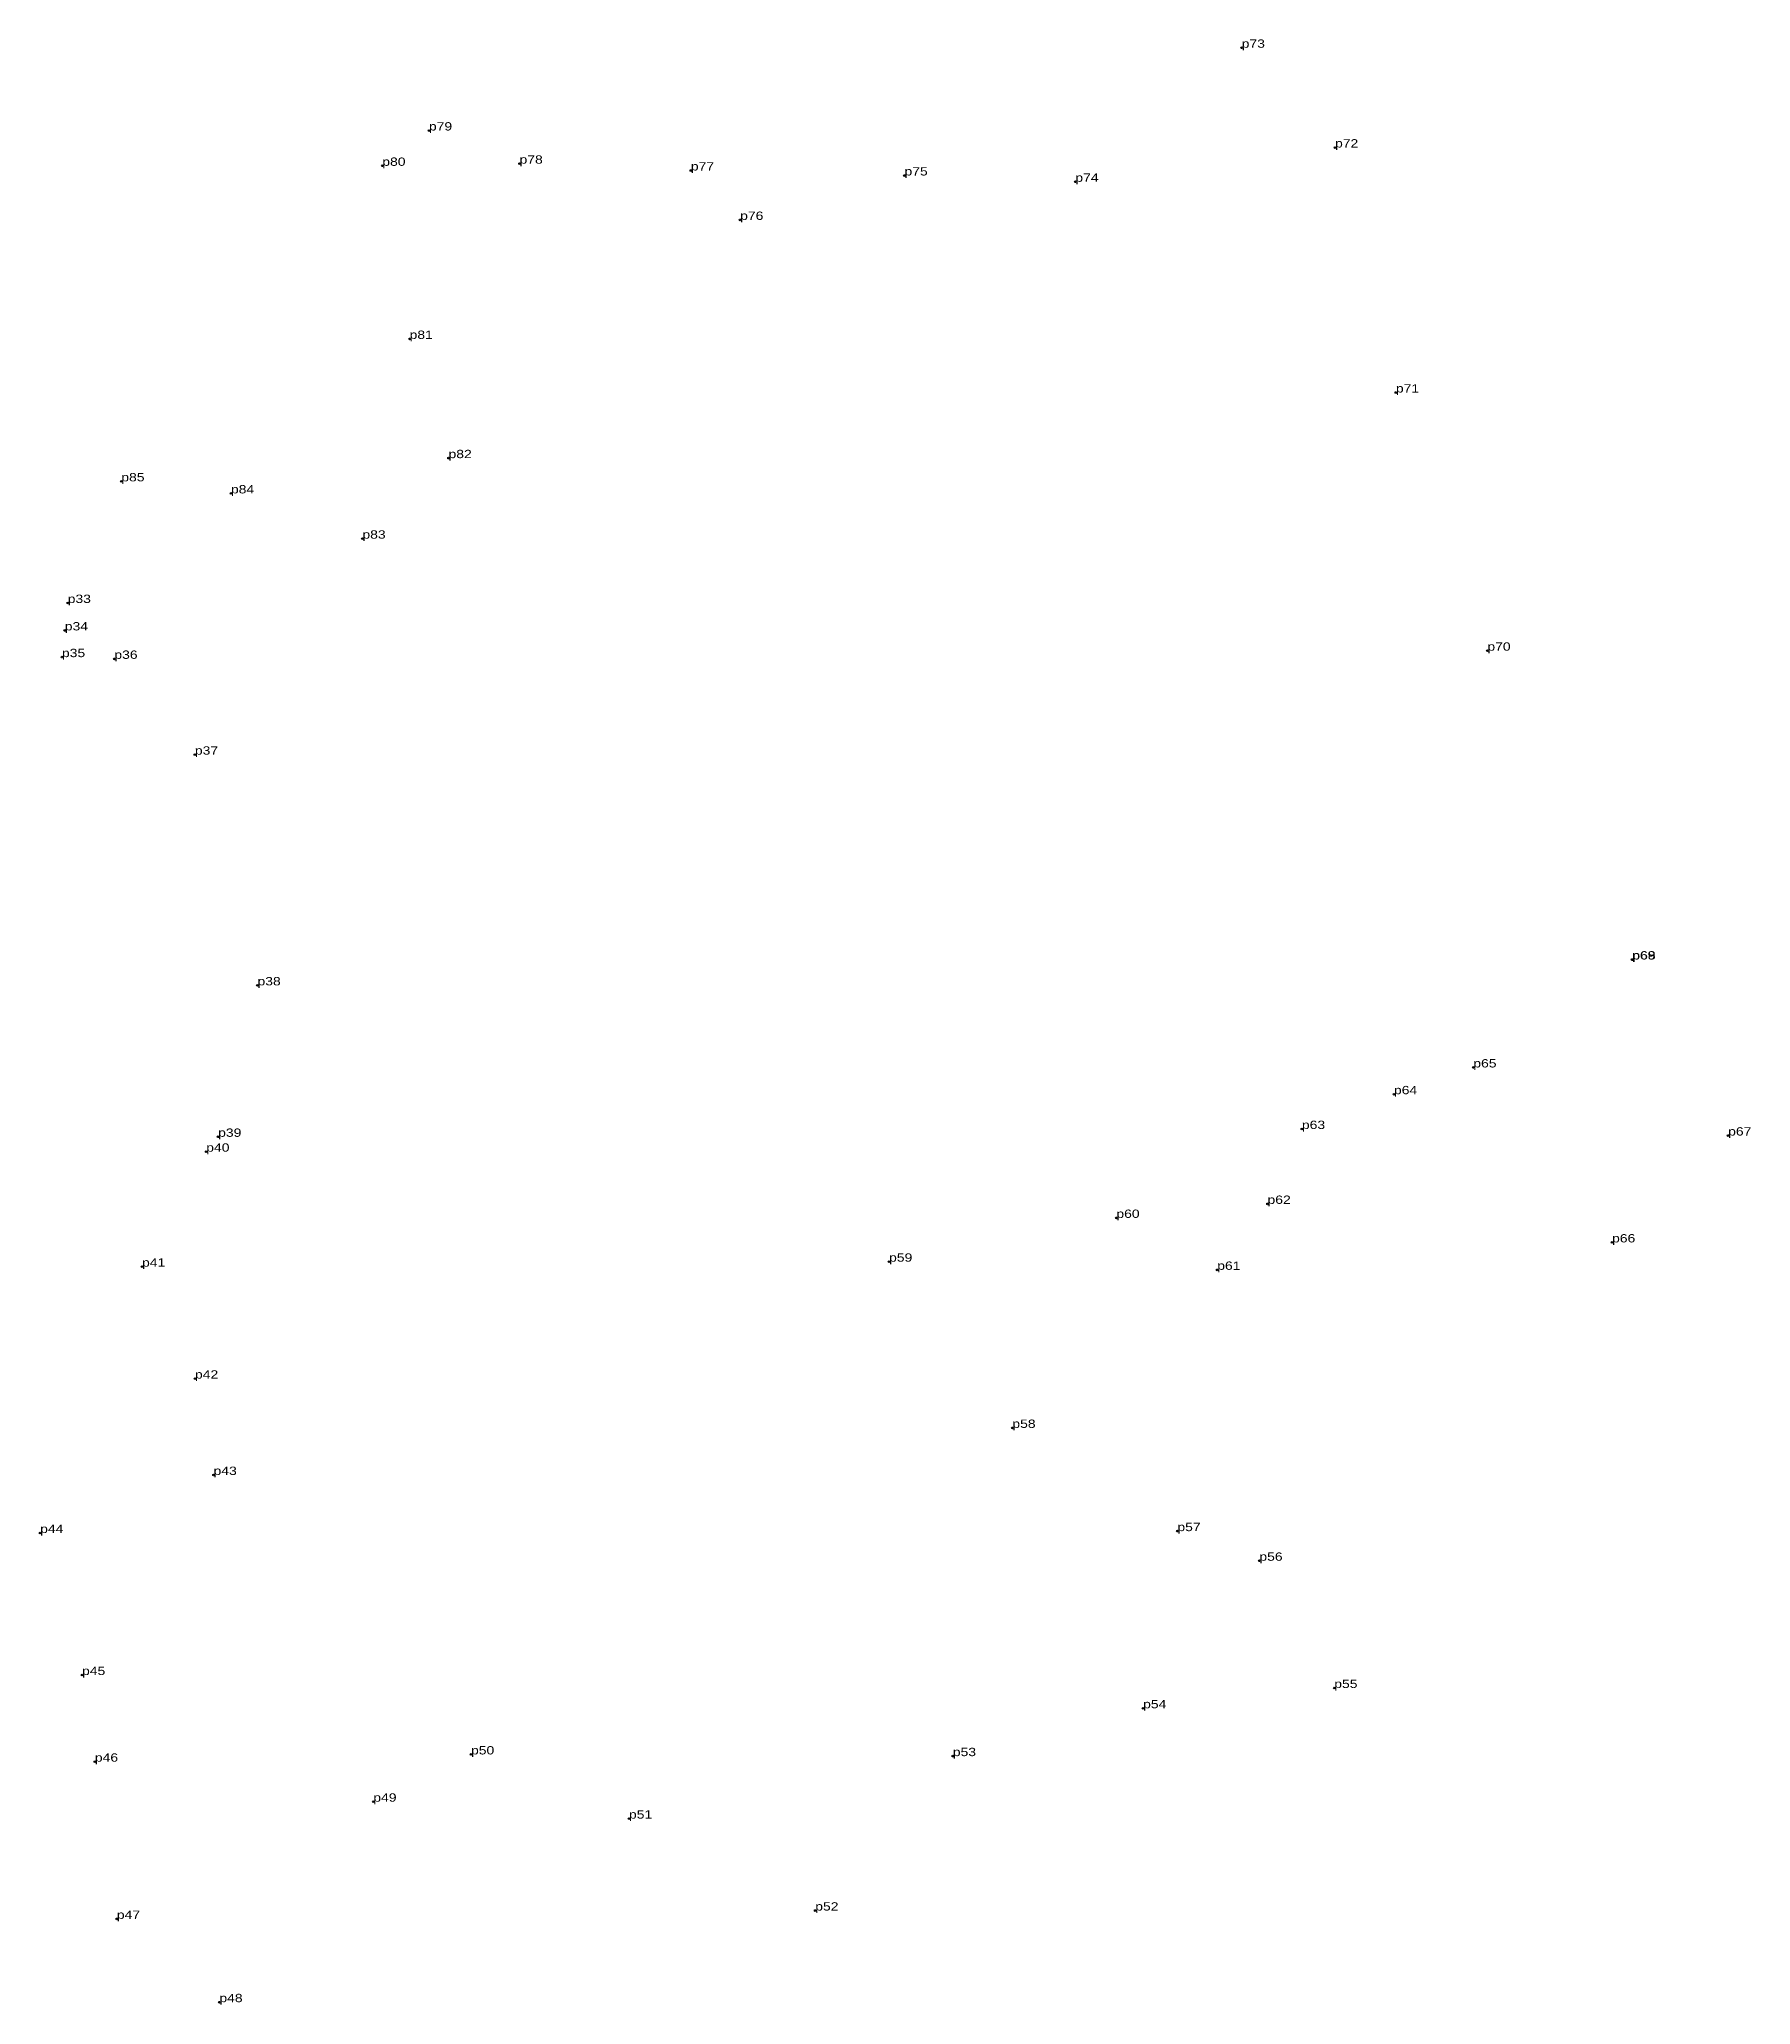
# Model space of a CAD drawing. Header units: metres. Extents: x 534346 to 555718, y 1840014 to 1852577.
# Drawn here: x 541255.7 to 541625.4, y 1848777.5 to 1849202.1 of the extents above.
import ezdxf

# ---------------------------------------------------------------- set-up
doc = ezdxf.new("R2010")
doc.units = ezdxf.units.M
doc.header["$LTSCALE"] = 0.72
doc.header["$PDMODE"] = 32
doc.header["$PDSIZE"] = 0.36
doc.layers.add('12', color=7, linetype='Continuous')
doc.layers.add('7', color=7, linetype='Continuous')

msp = doc.modelspace()

# ---------------------------------------------------------------- linework, layer by layer
at = {"layer": '7'}
for p in [(541515.42, 1849200.3), (541339.85, 1849182.42), (541535.59, 1849178.75), (541329.77, 1849174.79), (541359.42, 1849175.26), (541396.43, 1849173.78), (541442.58, 1849172.7), (541479.49, 1849171.34), (541407.08, 1849163.11), (541335.67, 1849137.4), (541548.74, 1849125.81), (541344.08, 1849111.63), (541273.39, 1849106.62), (541297.08, 1849104.01), (541325.48, 1849094.24), (541261.81, 1849080.34), (541261.18, 1849074.41), (541260.57, 1849068.64), (541271.89, 1849068.27), (541568.5, 1849070.03), (541289.29, 1849047.57), (541599.77, 1849003.31), (541599.82, 1849003.31), (541302.81, 1848997.72), (541565.46, 1848979.98), (541548.32, 1848974.2), (541528.43, 1848966.69), (541294.31, 1848965), (541620.51, 1848965.27), (541291.74, 1848961.79), (541521, 1848950.51), (541488.35, 1848947.48), (541595.43, 1848942.18), (541277.87, 1848936.95), (541439.25, 1848938.02), (541510.14, 1848936.26), (541289.31, 1848912.76), (541465.88, 1848902.11), (541293.32, 1848891.94), (541255.86, 1848879.4), (541501.53, 1848879.8), (541519.24, 1848873.4), (541264.91, 1848848.71), (541535.42, 1848845.91), (541494.13, 1848841.53), (541348.94, 1848831.56), (541453.02, 1848831.19), (541267.68, 1848829.99), (541327.83, 1848821.35), (541383.06, 1848817.69), (541423.3, 1848797.82), (541272.43, 1848796.02), (541294.58, 1848778.03)]:
    msp.add_point(p, dxfattribs=at)

# ---------------------------------------------------------------- texts
at = {"layer": '12', "width": 1.25}
for s, p in [('p73', (541515.42, 1849200.3)), ('p79', (541339.85, 1849182.42)), ('p72', (541535.59, 1849178.75)), ('p80', (541329.77, 1849174.79)), ('p78', (541359.42, 1849175.26)), ('p77', (541396.43, 1849173.78)), ('p75', (541442.58, 1849172.7)), ('p74', (541479.49, 1849171.34)), ('p76', (541407.08, 1849163.11)), ('p81', (541335.67, 1849137.4)), ('p71', (541548.74, 1849125.81)), ('p82', (541344.08, 1849111.63)), ('p85', (541273.39, 1849106.62)), ('p84', (541297.08, 1849104.01)), ('p83', (541325.48, 1849094.24)), ('p33', (541261.81, 1849080.34)), ('p34', (541261.18, 1849074.41)), ('p35', (541260.57, 1849068.64)), ('p36', (541271.89, 1849068.27)), ('p70', (541568.5, 1849070.03)), ('p37', (541289.29, 1849047.57)), ('p69', (541599.77, 1849003.31)), ('p68', (541599.82, 1849003.31)), ('p38', (541302.81, 1848997.72)), ('p65', (541565.46, 1848979.98)), ('p64', (541548.32, 1848974.2)), ('p39', (541294.31, 1848965)), ('p63', (541528.43, 1848966.69)), ('p67', (541620.51, 1848965.27)), ('p40', (541291.74, 1848961.79)), ('p62', (541521, 1848950.51)), ('p60', (541488.35, 1848947.48)), ('p66', (541595.43, 1848942.18)), ('p41', (541277.87, 1848936.95)), ('p59', (541439.25, 1848938.02)), ('p61', (541510.14, 1848936.26)), ('p42', (541289.31, 1848912.76)), ('p58', (541465.88, 1848902.11)), ('p43', (541293.32, 1848891.94)), ('p57', (541501.53, 1848879.8)), ('p44', (541255.86, 1848879.4)), ('p56', (541519.24, 1848873.4)), ('p45', (541264.91, 1848848.71)), ('p55', (541535.42, 1848845.91)), ('p54', (541494.13, 1848841.53)), ('p46', (541267.68, 1848829.99)), ('p50', (541348.94, 1848831.56)), ('p53', (541453.02, 1848831.19)), ('p49', (541327.83, 1848821.35)), ('p51', (541383.06, 1848817.69)), ('p47', (541272.43, 1848796.02)), ('p52', (541423.3, 1848797.82)), ('p48', (541294.58, 1848778.03))]:
    msp.add_text(s, height=1.8, dxfattribs=at).set_placement(p)

doc.saveas('drawing.dxf')
